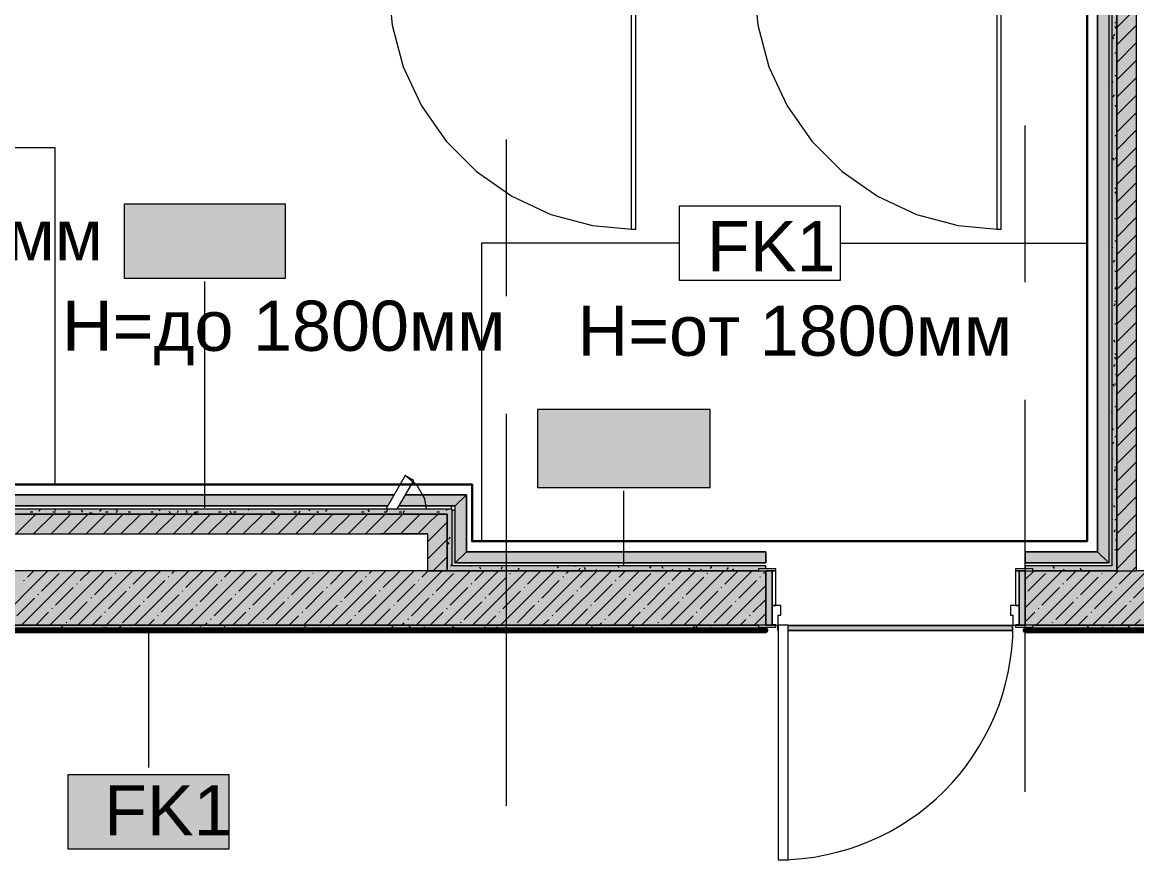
# Model space of a CAD drawing. Header units: millimetres. Extents: x -3817 to 677485, y -22715 to 103890.
# Drawn here: x 96894 to 101404, y 6141 to 9533 of the extents above; entities that cross this region are included whole.
import ezdxf

# ---------------------------------------------------------------- set-up
doc = ezdxf.new("R2010")
doc.units = ezdxf.units.MM
doc.layers.add('PDF _Геометрия', color=7, linetype='Continuous', true_color=0x1d1d1d)
doc.layers.add('PDF _Сплошная заливка', color=7, linetype='Continuous', true_color=0xffffff)
doc.layers.add('PDF _Текст', color=7, linetype='Continuous')
doc.styles.add('PDF GOST-Common', font='arial.ttf')

msp = doc.modelspace()

# ---------------------------------------------------------------- hatches: boundary and pattern name
at = {"layer": 'PDF _Сплошная заливка', "transparency": 33554559}
for points in [[(101323.6, 7311.4), (101403.6, 7311.4), (101403.6, 12291.4), (101323.6, 12291.4), (101323.6, 9439.1)], [(101303.6, 7331.4), (101323.6, 7331.4), (101323.6, 11891.3), (101303.6, 11891.3), (101303.6, 9439.1)], [(98533.6, 7461.4), (98533.6, 7541.3), (95583.6, 7541.3), (95583.6, 7461.4), (98080, 7461.4)]]:
    msp.add_hatch(color=256, dxfattribs=at).paths.add_polyline_path(points)
at = {"layer": 'PDF _Сплошная заливка', "true_color": 0xd7cdc4, "transparency": 33554559}
h = msp.add_hatch(color=254, dxfattribs=at)
h.paths.add_polyline_path([(98646.1, 7573.9), (98691.1, 7618.9), (98444.5, 7618.9), (98418.5, 7573.9), (98478.2, 7573.9)], flags=0)
h.paths.add_polyline_path([(98353.6, 7573.9), (98372.3, 7573.9), (98398.3, 7618.9), (95661.1, 7618.9), (95616.1, 7573.9), (98080, 7573.9)], flags=0)
msp.add_hatch(color=254, dxfattribs=at).paths.add_polyline_path([(99903.6, 7343.9), (99903.6, 7388.8), (98691.1, 7388.8), (98646.1, 7343.9), (99410.6, 7343.9)])
at = {"layer": 'PDF _Сплошная заливка', "transparency": 33554559}
h = msp.add_hatch(color=256, dxfattribs=at)
h.paths.add_polyline_path([(99903.6, 7091.3), (99903.6, 7311.4), (94453.6, 7311.4), (94453.6, 7091.3), (99873.6, 7091.3)], flags=0)
h.paths.add_polyline_path([(101853.6, 7091.3), (101853.6, 7311.4), (100953.6, 7311.4), (100953.6, 7091.3), (100983.6, 7091.3)], flags=0)
h = msp.add_hatch(color=256, dxfattribs=at)
h.paths.add_polyline_path([(98613.6, 7311.4), (99873.6, 7311.8), (99873.6, 7319.4), (99903.6, 7319.4), (99903.6, 7331.4), (98613.6, 7331.4)], flags=0)
h.paths.add_polyline_path([(101323.6, 7311.4), (101323.6, 7331.4), (100953.6, 7331.4), (100953.6, 7319.4), (100983.6, 7319.4), (100983.6, 7311.4)], flags=0)
h = msp.add_hatch(color=256, dxfattribs=at)
h.paths.add_polyline_path([(101874.1, 7070.8), (101874.1, 7090.9), (100983.6, 7090.3), (100983.6, 7083.4), (100953.6, 7083.4), (100953.6, 7070.9), (100983.6, 7070.9)], flags=0)
h.paths.add_polyline_path([(99903.6, 7071), (99903.6, 7083.4), (99873.6, 7083.4), (99873.6, 7091), (94453.6, 7091.3), (94453.6, 7071.3), (99873.6, 7071)], flags=0)
at = {"layer": 'PDF _Сплошная заливка', "true_color": 0x494949, "transparency": 33554559}
h = msp.add_hatch(color=251, dxfattribs=at)
h.paths.add_polyline_path([(100902.1, 7069.9), (100902.1, 7089.9), (99993.6, 7089.9), (99993.6, 7069.9), (100741.3, 7069.9)], flags=0)
h.paths.add_polyline_path([(99952.1, 7069.9), (99953.6, 7069.9), (99952.1, 7089.9)], flags=0)

# ---------------------------------------------------------------- linework, layer by layer
at = {"layer": 'PDF _Геометрия', "color": 9, "lineweight": 9, "true_color": 0xc0c0c0}
for points in [[(101773.6, 7311.4), (101403.6, 7311.4), (101403.6, 12291.4), (101323.6, 12291.4), (101323.6, 11991.3), (94533.6, 11991.3), (94533.6, 12291.4), (94453.6, 12291.4), (94453.6, 8611.3), (94453.6, 8631.3), (94453.6, 12311.3), (94433.6, 12311.3), (93758.6, 12311.3), (94453.6, 12311.3), (94453.6, 12291.4), (101853.6, 12291.4)], [(98748.6, 11891.3), (98727, 11891.3), (101303.6, 11891.3), (101303.6, 7331.4), (100953.6, 7331.4), (100953.6, 7319.4)], [(99873.6, 7091), (94453.6, 7091.3), (94453.6, 8511.4), (94453.6, 8531.4), (93683.6, 8531.4), (94453.6, 8531.4), (94453.6, 7311.4), (94453.6, 7091.3), (99873.6, 7091.3)], [(94433.6, 8511.4), (94433.6, 7071.3), (94453.6, 7071.3), (99903.6, 7071), (99903.6, 7083.4)], [(99903.6, 7319.4), (99903.6, 7331.4), (98633.6, 7331.4), (98633.6, 7561.3), (98613.6, 7561.3), (95603.6, 7561.3), (95603.6, 7761.4), (95583.6, 7761.4), (94861.3, 7761.4), (95393.6, 7761.4)], [(95583.6, 7461.4), (98533.6, 7461.4), (98533.6, 7311.4), (98613.6, 7311.4), (98613.6, 7541.3), (98533.6, 7541.3), (98613.6, 7541.3), (98613.6, 7331.4), (98613.6, 7311.4), (99873.6, 7311.4), (94533.6, 7311.4)], [(98533.6, 7461.4), (98343.6, 7461.4)], [(99903.6, 7091.3), (99903.6, 7311.4)], [(100953.6, 7311.4), (100953.6, 7091.3)], [(100953.6, 7083.4), (100953.6, 7070.9), (101874.1, 7070.8), (101874.1, 7090.9), (100983.6, 7090.9)], [(100983.6, 7091.3), (101853.6, 7091.3)]]:
    msp.add_lwpolyline(points, dxfattribs=at)
msp.add_lwpolyline([(101323.6, 11891.3), (101323.6, 11911.4), (101323.6, 7311.4), (100983.6, 7311.4), (101323.6, 7311.4), (101323.6, 7331.4)], close=True, dxfattribs=at)
at = {"layer": 'PDF _Геометрия', "color": 7, "lineweight": 9}
for points in [[(101291.1, 11878.9), (98719.8, 11878.9), (101291.1, 11878.9), (101291.1, 7343.9)], [(101246.1, 11833.9), (98693.8, 11833.9), (101246.1, 11833.9), (101246.1, 7388.8)], [(98375.1, 9694.4), (98375.1, 9710.3), (98375.1, 9694.4), (98390.3, 9520.7), (98435.4, 9352.3), (98509.1, 9194.3), (98609, 9051.6), (98732.3, 8928.3), (98875.1, 8828.3), (99033.1, 8754.7), (99201.4, 8709.5), (99375.1, 8694.3), (99359.1, 8694.3), (99359.1, 9694.4), (99375.1, 9694.4), (99375.1, 8694.3)], [(99855.1, 9694.4), (99855.1, 9710.3), (99755.1, 9710.3), (99855.1, 9710.3), (99855.1, 9694.4), (99870.3, 9520.7), (99915.4, 9352.3), (99989.1, 9194.3), (100089, 9051.6), (100212.3, 8928.3), (100355.1, 8828.3), (100513.1, 8754.7), (100681.4, 8709.5), (100855.1, 8694.3), (100839.1, 8694.3), (100839.1, 9694.4), (100855.1, 9694.4), (100855.1, 8694.3)], [(96525.5, 9025.6), (97025.5, 9025.6), (97025.5, 7661.4)], [(99552.1, 8638.8), (98752.1, 8638.8), (98752.1, 7431.3)], [(100205.2, 8638.8), (101203.6, 8638.8)], [(97633.3, 7566.8), (97633.3, 8482.6)], [(95661.1, 7618.9), (98398.3, 7618.9), (95661.1, 7618.9), (95661.1, 7818.9)], [(95616.1, 7573.9), (98372.3, 7573.9), (95616.1, 7573.9), (95616.1, 7773.9)], [(99328.5, 7331.4), (99328.5, 7635.4)], [(98691.1, 7388.8), (99903.6, 7388.8), (98691.1, 7388.8), (98691.1, 7618.9)], [(98629.1, 7573.9), (98629.1, 7561.3)], [(98633.6, 7557.4), (98646.1, 7557.4)], [(98646.1, 7343.9), (99903.6, 7343.9), (98646.1, 7343.9), (98646.1, 7573.9)], [(99903.6, 7343.9), (99903.6, 7388.8), (99903.6, 7343.9)], [(101323.6, 7311.4), (101403.6, 7311.4)], [(99952.1, 7069.9), (99952.1, 7089.9), (99952.1, 7069.9)], [(100902.1, 7069.9), (100902.1, 7089.9), (100902.1, 7069.9)], [(97404.5, 7070.8), (97404.5, 6515)]]:
    msp.add_lwpolyline(points, dxfattribs=at)
for points in [[(101246.1, 7388.8), (101246.1, 11833.9), (101291.1, 11878.9), (101291.1, 7343.9), (100953.6, 7343.9), (100953.6, 7388.8), (100953.6, 7343.9), (101291.1, 7343.9), (101246.1, 7388.8), (100953.6, 7388.8)], [(97959.8, 8796.5), (97306.7, 8796.5), (97306.7, 8496.5), (97959.8, 8496.5)], [(100205.2, 8788.8), (99552.1, 8788.8), (99552.1, 8488.8), (100205.2, 8488.8)], [(99678.5, 7964.9), (98978.5, 7964.9), (98978.5, 7649.3), (99678.5, 7649.3)], [(98691.1, 7618.9), (98691.1, 7388.8), (98646.1, 7343.9), (98646.1, 7573.9), (98418.5, 7573.9), (98646.1, 7573.9), (98691.1, 7618.9), (98444.5, 7618.9)], [(98533.6, 7541.3), (95583.6, 7541.3)], [(99993.6, 7089.9), (100902.1, 7089.9)], [(99993.6, 7069.9), (100902.1, 7069.9)], [(97731.1, 6484.9), (97077.9, 6484.9), (97077.9, 6184.9), (97731.1, 6184.9)]]:
    msp.add_lwpolyline(points, close=True, dxfattribs=at)
at = {"layer": 'PDF _Геометрия', "color": 231, "lineweight": 30, "true_color": 0xff80c0}
msp.add_lwpolyline([(101203.6, 11791.4), (94633.6, 11791.4), (94633.6, 10091.3), (94863.6, 10091.3), (94863.6, 7861.4), (95694.6, 7861.4), (95694.6, 7661.4), (98714.6, 7661.4), (98714.6, 7431.3), (101203.6, 7431.3)], close=True, dxfattribs=at)
at = {"layer": 'PDF _Геометрия', "lineweight": 9}
for points in [[(101323.6, 9511.8), (101403.6, 9591.8)], [(101323.6, 9441.1), (101403.6, 9521.1)], [(101323.6, 9370.4), (101403.6, 9450.4)], [(101323.6, 9299.7), (101403.6, 9379.7)], [(101323.6, 9229), (101403.6, 9309)], [(101323.6, 9158.3), (101403.6, 9238.3)], [(101323.6, 9087.6), (101403.6, 9167.6)], [(101323.6, 9016.9), (101403.6, 9096.9)], [(101323.6, 8946.1), (101403.6, 9026.1)], [(101323.6, 8875.4), (101403.6, 8955.4)], [(101323.6, 8804.7), (101403.6, 8884.7)], [(101323.6, 8734), (101403.6, 8814)], [(101323.6, 8663.3), (101403.6, 8743.3)], [(101323.6, 8592.6), (101403.6, 8672.6)], [(101323.6, 8521.9), (101403.6, 8601.9)], [(101323.6, 8451.2), (101403.6, 8531.2)], [(101323.6, 8380.5), (101403.6, 8460.5)], [(101323.6, 8309.8), (101403.6, 8389.8)], [(101323.6, 8239), (101403.6, 8319)], [(101323.6, 8168.3), (101403.6, 8248.3)], [(101323.6, 8097.6), (101403.6, 8177.6)], [(101323.6, 8026.9), (101403.6, 8106.9)], [(101323.6, 7956.2), (101403.6, 8036.2)], [(101323.6, 7885.5), (101403.6, 7965.5)], [(101323.6, 7814.8), (101403.6, 7894.8)], [(101323.6, 7744.1), (101403.6, 7824.1)], [(101323.6, 7673.4), (101403.6, 7753.4)], [(101323.6, 7602.6), (101403.6, 7682.6)], [(101323.6, 7531.9), (101403.6, 7611.9)], [(96868.9, 7461.4), (96948.9, 7541.3)], [(96939.6, 7461.4), (97019.6, 7541.3)], [(97010.4, 7461.4), (97090.4, 7541.3)], [(97081.1, 7461.4), (97161.1, 7541.3)], [(97151.8, 7461.4), (97231.8, 7541.3)], [(97222.5, 7461.4), (97302.5, 7541.3)], [(97293.2, 7461.4), (97373.2, 7541.3)], [(97363.9, 7461.4), (97443.9, 7541.3)], [(97434.6, 7461.4), (97514.6, 7541.3)], [(97505.3, 7461.4), (97585.3, 7541.3)], [(97576, 7461.4), (97656, 7541.3)], [(97646.7, 7461.4), (97726.7, 7541.3)], [(97717.5, 7461.4), (97797.5, 7541.3)], [(97788.2, 7461.4), (97868.2, 7541.3)], [(97858.9, 7461.4), (97938.9, 7541.3)], [(97929.6, 7461.4), (98009.6, 7541.3)], [(98000.3, 7461.4), (98080.3, 7541.3)], [(98071, 7461.4), (98151, 7541.3)], [(98141.7, 7461.4), (98221.7, 7541.3)], [(98212.4, 7461.4), (98292.4, 7541.3)], [(98283.1, 7461.4), (98363.1, 7541.3)], [(98353.9, 7461.4), (98433.9, 7541.3)], [(98424.6, 7461.4), (98504.6, 7541.3)], [(98495.3, 7461.4), (98533.6, 7499.7), (98575.3, 7541.3)], [(101323.6, 7461.2), (101403.6, 7541.2)], [(98533.6, 7428.9), (98613.6, 7508.9)], [(101323.6, 7390.5), (101403.6, 7470.5)], [(98533.6, 7358.2), (98613.6, 7438.2)], [(101323.6, 7319.8), (101403.6, 7399.8)], [(98557.4, 7311.4), (98613.6, 7367.5)], [(96777, 7091.3), (96997, 7311.4)], [(96891.1, 7091.3), (97111.1, 7311.4)], [(96914.6, 7285.9), (96940, 7311.4)], [(97005.1, 7091.3), (97225.1, 7311.4)], [(97119.2, 7091.3), (97339.2, 7311.4)], [(97128.4, 7271.7), (97168.1, 7311.4)], [(97233.2, 7091.3), (97453.2, 7311.4)], [(97342.3, 7257.4), (97396.2, 7311.4)], [(97347.3, 7091.3), (97567.3, 7311.4)], [(97461.3, 7091.3), (97681.3, 7311.4)], [(97499.1, 7300.2), (97510.3, 7311.4)], [(97556.1, 7243.2), (97624.3, 7311.4)], [(97575.4, 7091.3), (97795.4, 7311.4)], [(97689.4, 7091.3), (97909.4, 7311.4)], [(97712.9, 7285.9), (97738.3, 7311.4)], [(97803.5, 7091.3), (98023.5, 7311.4)], [(97917.5, 7091.3), (98137.5, 7311.4)], [(97926.8, 7271.7), (97966.4, 7311.4)], [(98031.6, 7091.3), (98251.6, 7311.4)], [(98140.6, 7257.4), (98194.5, 7311.4)], [(98145.6, 7091.3), (98365.6, 7311.4)], [(98259.7, 7091.3), (98479.7, 7311.4)], [(98297.4, 7300.2), (98308.6, 7311.4)], [(98354.4, 7243.2), (98422.6, 7311.4)], [(98373.7, 7091.3), (98593.7, 7311.4)], [(98487.8, 7091.3), (98707.8, 7311.4)], [(98511.3, 7285.9), (98536.7, 7311.4)], [(98601.8, 7091.3), (98821.8, 7311.4)], [(98715.9, 7091.3), (98935.9, 7311.4)], [(98725.1, 7271.7), (98764.8, 7311.4)], [(98829.9, 7091.3), (99049.9, 7311.4)], [(98938.9, 7257.4), (98992.9, 7311.4)], [(98944, 7091.3), (99164, 7311.4)], [(99058, 7091.3), (99278, 7311.4)], [(99095.8, 7300.2), (99106.9, 7311.4)], [(99152.8, 7243.2), (99221, 7311.4)], [(99172.1, 7091.3), (99392.1, 7311.4)], [(99286.1, 7091.3), (99506.1, 7311.4)], [(99309.6, 7285.9), (99335, 7311.4)], [(99400.2, 7091.3), (99620.2, 7311.4)], [(99514.2, 7091.3), (99734.2, 7311.4)], [(99523.5, 7271.7), (99563.1, 7311.4)], [(99628.3, 7091.3), (99848.3, 7311.4)], [(99737.3, 7257.4), (99791.2, 7311.4)], [(99894.1, 7300.2), (99903.6, 7309.6)], [(100953.6, 7276.2), (100988.8, 7311.4)], [(100953.6, 7162.1), (101102.8, 7311.4)], [(100996.9, 7091.3), (101216.9, 7311.4)], [(101110.9, 7091.3), (101330.9, 7311.4)], [(101120.1, 7271.7), (101159.8, 7311.4)], [(101224.9, 7091.3), (101444.9, 7311.4)], [(101334, 7257.4), (101387.9, 7311.4)], [(101339, 7091.3), (101559, 7311.4)], [(101385.8, 7311.4), (101403.6, 7329.1)], [(96900.3, 7271.7), (96902.7, 7274)], [(96971.6, 7228.9), (97042.9, 7300.2)], [(97185.4, 7214.6), (97256.7, 7285.9)], [(97271, 7300.2), (97273.3, 7302.5)], [(97399.3, 7200.4), (97470.6, 7271.7)], [(97484.8, 7285.9), (97487.2, 7288.3)], [(97698.7, 7271.7), (97701, 7274)], [(97769.9, 7228.9), (97841.2, 7300.2)], [(97983.8, 7214.6), (98055.1, 7285.9)], [(98069.3, 7300.2), (98071.7, 7302.5)], [(98197.6, 7200.4), (98268.9, 7271.7)], [(98283.2, 7285.9), (98285.5, 7288.3)], [(98497, 7271.7), (98499.4, 7274)], [(98568.3, 7228.9), (98639.6, 7300.2)], [(98782.1, 7214.6), (98853.4, 7285.9)], [(98867.7, 7300.2), (98870, 7302.5)], [(98996, 7200.4), (99067.3, 7271.7)], [(99081.5, 7285.9), (99083.9, 7288.3)], [(99295.4, 7271.7), (99297.7, 7274)], [(99366.6, 7228.9), (99437.9, 7300.2)], [(99580.5, 7214.6), (99651.8, 7285.9)], [(99666, 7300.2), (99668.4, 7302.5)], [(99794.3, 7200.4), (99865.6, 7271.7)], [(99879.9, 7285.9), (99882.2, 7288.3)], [(100963.3, 7228.9), (101034.6, 7300.2)], [(101177.2, 7214.6), (101248.4, 7285.9)], [(101262.7, 7300.2), (101265.1, 7302.5)], [(101391, 7200.4), (101462.3, 7271.7)], [(97028.6, 7171.9), (97099.9, 7243.2)], [(97114.2, 7257.4), (97116.5, 7259.8)], [(97242.5, 7157.6), (97313.7, 7228.9)], [(97328, 7243.2), (97330.4, 7245.5)], [(97541.8, 7228.9), (97544.2, 7231.3)], [(97613.1, 7186.1), (97684.4, 7257.4)], [(97827, 7171.9), (97898.2, 7243.2)], [(97912.5, 7257.4), (97914.9, 7259.8)], [(98040.8, 7157.6), (98112.1, 7228.9)], [(98126.3, 7243.2), (98128.7, 7245.5)], [(98340.2, 7228.9), (98342.6, 7231.3)], [(98411.5, 7186.1), (98482.8, 7257.4)], [(98625.3, 7171.9), (98696.6, 7243.2)], [(98710.9, 7257.4), (98713.2, 7259.8)], [(98839.2, 7157.6), (98910.4, 7228.9)], [(98924.7, 7243.2), (98927.1, 7245.5)], [(99138.5, 7228.9), (99140.9, 7231.3)], [(99209.8, 7186.1), (99281.1, 7257.4)], [(99423.7, 7171.9), (99494.9, 7243.2)], [(99509.2, 7257.4), (99511.6, 7259.8)], [(99637.5, 7157.6), (99708.8, 7228.9)], [(99723, 7243.2), (99725.4, 7245.5)], [(99742.3, 7091.3), (99903.6, 7252.6)], [(101020.3, 7171.9), (101091.6, 7243.2)], [(101105.9, 7257.4), (101108.3, 7259.8)], [(101234.2, 7157.6), (101305.5, 7228.9)], [(101319.7, 7243.2), (101322.1, 7245.5)], [(96871.8, 7129.1), (96943.1, 7200.4)], [(96957.3, 7214.6), (96959.7, 7217)], [(97085.6, 7114.8), (97156.9, 7186.1)], [(97171.2, 7200.4), (97173.6, 7202.8)], [(97385, 7186.1), (97387.4, 7188.5)], [(97456.3, 7143.4), (97527.6, 7214.6)], [(97598.9, 7171.9), (97601.2, 7174.2)], [(97670.2, 7129.1), (97741.4, 7200.4)], [(97755.7, 7214.6), (97758.1, 7217)], [(97884, 7114.8), (97955.3, 7186.1)], [(97969.5, 7200.4), (97971.9, 7202.8)], [(98183.4, 7186.1), (98185.7, 7188.5)], [(98254.7, 7143.4), (98325.9, 7214.6)], [(98397.2, 7171.9), (98399.6, 7174.2)], [(98468.5, 7129.1), (98539.8, 7200.4)], [(98554, 7214.6), (98556.4, 7217)], [(98682.3, 7114.8), (98753.6, 7186.1)], [(98767.9, 7200.4), (98770.2, 7202.8)], [(98981.7, 7186.1), (98984.1, 7188.5)], [(99053, 7143.4), (99124.3, 7214.6)], [(99195.6, 7171.9), (99197.9, 7174.2)], [(99266.8, 7129.1), (99338.1, 7200.4)], [(99352.4, 7214.6), (99354.7, 7217)], [(99480.7, 7114.8), (99552, 7186.1)], [(99566.2, 7200.4), (99568.6, 7202.8)], [(99780.1, 7186.1), (99782.4, 7188.5)], [(99851.3, 7143.4), (99903.6, 7195.6)], [(101077.4, 7114.8), (101148.7, 7186.1)], [(101162.9, 7200.4), (101165.3, 7202.8)], [(101376.8, 7186.1), (101379.1, 7188.5)], [(96948.1, 7091.3), (97000.1, 7143.4)], [(97014.4, 7157.6), (97016.7, 7160)], [(97176.2, 7091.3), (97214, 7129.1)], [(97228.2, 7143.4), (97230.6, 7145.7)], [(97299.5, 7100.6), (97370.8, 7171.9)], [(97442.1, 7129.1), (97444.4, 7131.5)], [(97518.3, 7091.3), (97584.6, 7157.6)], [(97746.4, 7091.3), (97798.5, 7143.4)], [(97812.7, 7157.6), (97815.1, 7160)], [(97974.5, 7091.3), (98012.3, 7129.1)], [(98026.6, 7143.4), (98028.9, 7145.7)], [(98097.8, 7100.6), (98169.1, 7171.9)], [(98240.4, 7129.1), (98242.8, 7131.5)], [(98316.7, 7091.3), (98383, 7157.6)], [(98544.8, 7091.3), (98596.8, 7143.4)], [(98611.1, 7157.6), (98613.4, 7160)], [(98772.9, 7091.3), (98810.6, 7129.1)], [(98824.9, 7143.4), (98827.3, 7145.7)], [(98896.2, 7100.6), (98967.5, 7171.9)], [(99038.7, 7129.1), (99041.1, 7131.5)], [(99115, 7091.3), (99181.3, 7157.6)], [(99343.1, 7091.3), (99395.1, 7143.4)], [(99409.4, 7157.6), (99411.8, 7160)], [(99571.2, 7091.3), (99609, 7129.1)], [(99623.2, 7143.4), (99625.6, 7145.7)], [(99694.5, 7100.6), (99765.8, 7171.9)], [(99837.1, 7129.1), (99839.5, 7131.5)], [(99856.4, 7091.3), (99903.6, 7138.6)], [(100953.6, 7105.1), (100991.8, 7143.4)], [(101006.1, 7157.6), (101008.5, 7160)], [(101167.9, 7091.3), (101205.7, 7129.1)], [(101219.9, 7143.4), (101222.3, 7145.7)], [(101291.2, 7100.6), (101362.5, 7171.9)], [(97071.4, 7100.6), (97073.8, 7103)], [(97404.3, 7091.3), (97427.8, 7114.8)], [(97632.4, 7091.3), (97641.6, 7100.6)], [(97655.9, 7114.8), (97658.3, 7117.2)], [(97869.7, 7100.6), (97872.1, 7103)], [(98202.6, 7091.3), (98226.1, 7114.8)], [(98430.7, 7091.3), (98440, 7100.6)], [(98454.2, 7114.8), (98456.6, 7117.2)], [(98668.1, 7100.6), (98670.5, 7103)], [(99001, 7091.3), (99024.5, 7114.8)], [(99229.1, 7091.3), (99238.3, 7100.6)], [(99252.6, 7114.8), (99255, 7117.2)], [(99466.4, 7100.6), (99468.8, 7103)], [(99799.3, 7091.3), (99822.8, 7114.8)], [(101063.1, 7100.6), (101065.5, 7103)], [(101396, 7091.3), (101419.5, 7114.8)]]:
    msp.add_lwpolyline(points, dxfattribs=at)
at = {"layer": 'PDF _Геометрия', "color": 253, "lineweight": 9, "true_color": 0x9b9b9b}
for points in [[(101315.3, 9531.4), (101323.6, 9531.4)], [(101311.6, 9465.1), (101306.6, 9473.8)], [(101314.4, 9484.6), (101309.4, 9475.9)], [(101322.8, 9506.7), (101317.7, 9515.4)], [(101315.3, 9409.4), (101323.6, 9409.4)], [(101304.5, 9355.4), (101303.6, 9357)], [(101308.6, 9287.4), (101303.6, 9296.1)], [(101315.3, 9318), (101323.6, 9318)], [(101313.3, 9238.9), (101308.3, 9230.2)], [(101315.3, 9196.1), (101323.6, 9196.1)], [(101323.6, 9195.7), (101319.4, 9188.6)], [(101323.6, 9200.5), (101322.9, 9201.6)], [(101315.3, 9074.2), (101323.6, 9074.2)], [(101313.8, 8973.6), (101308.8, 8982.3)], [(101315.3, 8982.7), (101323.6, 8982.7)], [(101323.6, 9012.9), (101322.4, 9010.9)], [(101304, 8857.1), (101303.6, 8856.3)], [(101315.3, 8860.8), (101323.6, 8860.8)], [(101322, 8837.5), (101316.9, 8846.2)], [(101323.6, 8769), (101321.3, 8765.1)], [(101315.3, 8738.9), (101323.6, 8738.9)], [(101307.8, 8618.2), (101303.6, 8625.5)], [(101315.3, 8647.4), (101323.6, 8647.4)], [(101314.1, 8569.7), (101309.1, 8561)], [(101315.3, 8525.5), (101323.6, 8525.5)], [(101321.2, 8460.1), (101316.1, 8451.4)], [(101317.1, 8392), (101312.1, 8383.3)], [(101315.3, 8403.6), (101323.6, 8403.6)], [(101315.3, 8312.1), (101323.6, 8312.1)], [(101323.6, 8342.3), (101323.2, 8341.7)], [(101323.6, 8286.1), (101323.2, 8286.7)], [(101317.1, 8236.4), (101312, 8245.1)], [(101315.3, 8190.2), (101323.6, 8190.2)], [(101321.2, 8168.4), (101316.1, 8177.1)], [(101316, 8146.3), (101311, 8137.6)], [(101323.6, 8103.2), (101320.2, 8109)], [(101323.6, 8098.5), (101322.1, 8095.9)], [(101314.1, 8058.7), (101309.1, 8067.4)], [(101315.3, 8068.3), (101323.6, 8068.3)], [(101307, 7949), (101303.6, 7955)], [(101303.7, 7942.2), (101303.6, 7941.9)], [(101315.3, 7976.9), (101323.6, 7976.9)], [(101311.1, 7881), (101306.1, 7889.7)], [(101315.3, 7855), (101323.6, 7855)], [(101310.8, 7832.5), (101305.8, 7823.8)], [(101306.7, 7764.5), (101303.6, 7759)], [(101317.9, 7722.9), (101312.9, 7714.1)], [(101315.3, 7733), (101323.6, 7733)], [(101315.3, 7641.6), (101323.6, 7641.6)], [(96926.1, 7550.2), (96936.2, 7550.2)], [(96965.7, 7560.8), (96960.7, 7552.1)], [(97017.6, 7550.2), (97027.6, 7550.2)], [(97029.1, 7555.7), (97025.8, 7561.3)], [(97078.5, 7550.2), (97088.6, 7550.2)], [(97097.1, 7559.8), (97096.2, 7561.3)], [(97138.8, 7548.6), (97133.7, 7557.3)], [(97169.8, 7548.5), (97165.6, 7541.3)], [(97178.2, 7541.3), (97175.4, 7546.2)], [(97211.4, 7559.7), (97206.4, 7551)], [(97230.9, 7550.2), (97241, 7550.2)], [(97274.8, 7556.8), (97272.2, 7561.3)], [(97279.5, 7555.6), (97274.4, 7546.9)], [(97322.4, 7550.2), (97332.4, 7550.2)], [(97413.8, 7550.2), (97423.9, 7550.2)], [(97452.5, 7553.8), (97448.2, 7561.3)], [(97494.2, 7542.6), (97489.1, 7551.3)], [(97525.2, 7554.5), (97520.2, 7545.8)], [(97562.2, 7546.7), (97557.2, 7555.4)], [(97593.2, 7550.4), (97588.2, 7541.7)], [(97596.7, 7550.2), (97606.8, 7550.2)], [(97600.5, 7541.3), (97598.8, 7544.3)], [(97688.1, 7550.2), (97698.2, 7550.2)], [(97739.9, 7543.7), (97734.9, 7552.4)], [(97749.1, 7550.2), (97759.2, 7550.2)], [(97810.7, 7561.3), (97807.5, 7555.8)], [(97901.5, 7550.2), (97911.6, 7550.2)], [(97917.3, 7541.3), (97912.6, 7549.5)], [(97992.9, 7550.2), (98003, 7550.2)], [(98016.7, 7552.3), (98011.6, 7543.6)], [(98022.9, 7541.3), (98022.3, 7542.4)], [(98057.1, 7561.3), (98053.3, 7554.8)], [(98084.4, 7550.2), (98094.4, 7550.2)], [(98126.3, 7559.4), (98121.3, 7550.7)], [(98257.8, 7561.2), (98257.7, 7561.3)], [(98267.3, 7550.2), (98277.3, 7550.2)], [(98299.4, 7550), (98294.4, 7558.7)], [(98358.7, 7550.2), (98368.8, 7550.2)], [(98372.1, 7558.3), (98367, 7549.6)], [(98419.7, 7550.2), (98429.7, 7550.2)], [(98440.1, 7554.2), (98435.1, 7545.5)], [(98572.1, 7550.2), (98582.1, 7550.2)], [(98613.2, 7555.2), (98609.6, 7561.3)], [(101316.3, 7567.2), (101311.2, 7575.9)], [(98613.7, 7489.2), (98613.6, 7488.9)], [(98633, 7519.7), (98633.6, 7519.7)], [(101305.6, 7518.8), (101303.6, 7515.2)], [(101315.3, 7519.7), (101323.6, 7519.7)], [(98624.9, 7447.5), (98619.8, 7438.8)], [(101316.8, 7477.1), (101311.8, 7468.4)], [(98621.4, 7419.1), (98616.3, 7427.8)], [(98633, 7397.7), (98633.6, 7397.7)], [(101315.3, 7397.7), (101323.6, 7397.7)], [(101323.6, 7432.6), (101319.4, 7439.9)], [(101323.6, 7427.9), (101322.9, 7426.8)], [(98631.9, 7337.9), (98628.2, 7331.4), (98626.9, 7329.1)], [(98708.7, 7328.8), (98707.2, 7331.4)], [(98750.3, 7317.6), (98745.3, 7326.3)], [(98794.4, 7314.4), (98792.6, 7311.4)], [(98836, 7325.6), (98831, 7316.9)], [(98904.1, 7321.5), (98899, 7312.8)], [(99050.5, 7331.4), (99050.4, 7331)], [(99064.1, 7322.8), (99059.2, 7331.4)], [(99132.1, 7326.9), (99129.6, 7331.4)], [(99149.8, 7320.4), (99144.8, 7311.7)], [(99173.8, 7315.7), (99168.8, 7324.4)], [(99211.5, 7311.4), (99210.4, 7313.3)], [(99217.8, 7316.3), (99215, 7311.4)], [(99309.8, 7323.9), (99305.5, 7331.4)], [(99437.2, 7330.5), (99432.2, 7321.8)], [(99487.5, 7320.9), (99482.5, 7329.6)], [(99528.3, 7311.4), (99524.2, 7318.5)], [(99597.2, 7313.8), (99592.2, 7322.5)], [(99633.8, 7311.4), (99633.8, 7311.4)], [(99641.3, 7318.2), (99637.3, 7311.4)], [(99682.9, 7329.4), (99677.9, 7320.7)], [(99750.9, 7325.3), (99745.9, 7316.6)], [(99774.6, 7311.4), (99769.9, 7319.5)], [(99869.3, 7330.2), (99868.7, 7331.4)], [(101071.6, 7320.4), (101066.6, 7329.1)], [(101112, 7311.4), (101108.2, 7317.9)], [(101127.1, 7331.4), (101125.9, 7329.4)], [(101181.3, 7313.3), (101176.3, 7322)], [(101293.4, 7314.7), (101291.5, 7311.4)], [(96905.7, 7091.2), (96905.7, 7091.1)], [(96926.1, 7092.9), (96936.2, 7092.9)], [(96976.1, 7091.2), (96973.7, 7087)], [(97057.7, 7079.5), (97052.7, 7088.2)], [(97109, 7092.9), (97119.1, 7092.9)], [(97200.5, 7092.9), (97210.5, 7092.9)], [(97222.5, 7091.2), (97219.4, 7085.9)], [(97235.4, 7076.5), (97230.4, 7085.2)], [(97261.4, 7092.9), (97271.5, 7092.9)], [(97292.5, 7090.5), (97287.5, 7081.8)], [(97413.8, 7092.9), (97423.9, 7092.9)], [(97505.3, 7092.9), (97515.3, 7092.9)], [(97596.7, 7092.9), (97606.8, 7092.9)], [(97617.2, 7085.7), (97614.1, 7091.1)], [(97715.2, 7091.1), (97710.9, 7083.7)], [(97779.6, 7092.9), (97789.6, 7092.9)], [(97820.8, 7091.1), (97820.6, 7090.8)], [(97871, 7092.9), (97881.1, 7092.9)], [(97931, 7090.9), (97930.8, 7091.1)], [(97932, 7092.9), (97942, 7092.9)], [(98040.6, 7083.8), (98036.4, 7091.1)], [(98067.1, 7091.1), (98066.3, 7089.7)], [(98084.4, 7092.9), (98094.4, 7092.9)], [(98137.5, 7091.1), (98134.3, 7085.6)], [(98175.8, 7092.9), (98185.9, 7092.9)], [(98267.3, 7092.9), (98277.3, 7092.9)], [(98354.4, 7089), (98353.2, 7091.1)], [(98396, 7077.9), (98391, 7086.6)], [(98450.1, 7092.9), (98460.2, 7092.9)], [(98464.1, 7081.9), (98459, 7090.7)], [(98521.2, 7085), (98516.2, 7076.3)], [(98541.6, 7092.9), (98551.6, 7092.9)], [(98559.9, 7091.1), (98557.8, 7087.5)], [(98602.5, 7092.9), (98612.6, 7092.9)], [(98641.8, 7079), (98636.7, 7087.7)], [(98754.9, 7092.9), (98765, 7092.9)], [(98766.9, 7083.9), (98761.9, 7075.2)], [(98819.5, 7076), (98814.4, 7084.7)], [(98846.4, 7092.9), (98856.4, 7092.9)], [(98937.8, 7092.9), (98947.9, 7092.9)], [(98982.2, 7091), (98981.2, 7089.4)], [(99120.7, 7092.9), (99130.8, 7092.9)], [(99201.3, 7085.2), (99197.9, 7091)], [(99212.1, 7092.9), (99222.2, 7092.9)], [(99273.1, 7092.9), (99283.2, 7092.9)], [(99368.1, 7088.8), (99363, 7080.1)], [(99425.5, 7092.9), (99435.6, 7092.9)], [(99515, 7090.4), (99514.7, 7091)], [(99516.9, 7092.9), (99527, 7092.9)], [(99608.4, 7092.9), (99618.4, 7092.9)], [(99613.8, 7087.7), (99608.8, 7079)], [(99624.7, 7083.3), (99620.3, 7091)], [(99681.8, 7083.7), (99676.8, 7074.9)], [(99791.3, 7092.9), (99801.3, 7092.9)], [(99882.7, 7092.9), (99892.8, 7092.9)], [(100953.6, 7092.9), (100959.6, 7092.9)], [(101058.6, 7090.9), (101056.8, 7087.7)], [(101099.1, 7089.9), (101098.5, 7090.9)], [(101132.4, 7092.9), (101142.4, 7092.9)], [(101208.8, 7082.8), (101204.1, 7090.9)], [(101223.8, 7092.9), (101233.9, 7092.9)], [(101265.9, 7084.2), (101260.9, 7075.5)], [(101284.8, 7092.9), (101294.8, 7092.9)], [(101305, 7090.9), (101302.5, 7086.6)], [(101375.4, 7090.9), (101370.5, 7082.5)], [(96921.6, 7071.3), (96916.6, 7080)], [(97073.2, 7076.4), (97070.2, 7071.2)], [(97141.2, 7072.3), (97140.6, 7071.2)], [(97273.7, 7071.2), (97272, 7074)], [(97344, 7071.2), (97340, 7078.1)], [(97386.9, 7071.2), (97386.9, 7071.2)], [(97520, 7071.1), (97517.7, 7075.1)], [(97674.3, 7081.3), (97669.3, 7072.5)], [(97696, 7071.1), (97695.4, 7072.1)], [(97920, 7080.2), (97915, 7071.4)], [(97988.1, 7076.1), (97985.2, 7071.1)], [(98082.3, 7072.7), (98077.2, 7081.4)], [(98233.8, 7075), (98231.6, 7071.1)], [(98505.5, 7071.1), (98500.7, 7079.5)], [(98725.3, 7072.8), (98724.3, 7071.1)], [(98834.9, 7079.9), (98829.9, 7071.2)], [(98857.5, 7071.1), (98856.1, 7073.5)], [(98927.9, 7071), (98924.1, 7077.6)], [(99080.7, 7078.8), (99076.2, 7071)], [(99103.9, 7071), (99101.8, 7074.6)], [(99148.7, 7074.7), (99146.6, 7071)], [(99279.9, 7071), (99279.5, 7071.6)], [(99572.2, 7076.6), (99568.9, 7071)], [(99666.3, 7072.2), (99661.3, 7080.9)], [(101224.3, 7073), (101223, 7070.9)], [(101250.4, 7071.7), (101245.4, 7080.4)]]:
    msp.add_lwpolyline(points, dxfattribs=at)
at = {"layer": 'PDF _Геометрия', "color": 253, "lineweight": 9, "true_color": 0xaaaaaa}
for points in [[(100953.6, 8479.9), (100953.6, 9114.9)], [(98853.6, 8423.3), (98853.6, 9058.3)], [(100953.6, 6416.1), (100953.6, 8003.6)], [(98853.6, 6359.5), (98853.6, 7947)], [(98530, 7561.3), (98522.7, 7602.9), (98491.5, 7657.1), (98443.6, 7697.2)]]:
    msp.add_lwpolyline(points, dxfattribs=at)
at = {"layer": 'PDF _Геометрия', "color": 231, "lineweight": 70, "true_color": 0xff80c0}
msp.add_lwpolyline([(93653.6, 8511.4), (93653.6, 8510.4), (94432.6, 8510.4), (94432.6, 7071.3), (94432.6, 7070.3), (99903.6, 7070.3), (99903.6, 7071.3), (94433.6, 7071.3), (94433.6, 8511.4)], dxfattribs=at)
at = {"layer": 'PDF _Геометрия', "color": 253, "lineweight": 13, "true_color": 0xaaaaaa}
msp.add_lwpolyline([(98411.3, 7561.3), (98478.2, 7677.2), (98443.6, 7697.2), (98365.1, 7561.3)], dxfattribs=at)
for points in [[(99943.6, 7319.4), (99873.6, 7319.4), (99873.6, 7311.4), (99943.6, 7311.4)], [(99928.6, 7311.4), (99903.6, 7311.4), (99903.6, 7091.3), (99928.6, 7091.3)], [(99943.6, 7311.4), (99928.6, 7311.4), (99928.6, 7171.4), (99943.6, 7171.4)], [(100913.6, 7319.4), (100913.6, 7311.4), (100983.6, 7311.4), (100983.6, 7319.4)], [(100913.6, 7311.4), (100913.6, 7171.4), (100928.6, 7171.4), (100928.6, 7311.4)], [(100928.6, 7311.4), (100928.6, 7091.3), (100953.6, 7091.3), (100953.6, 7311.4)], [(99953.6, 7091.3), (99953.6, 7131.4), (99963.6, 7131.4), (99963.6, 7171.4), (99928.6, 7171.4), (99928.6, 7091.3)], [(100903.6, 7091.3), (100928.6, 7091.3), (100928.6, 7171.4), (100893.6, 7171.4), (100893.6, 7131.4), (100903.6, 7131.4)], [(99943.6, 7091.3), (99873.6, 7091.3), (99873.6, 7083.4), (99943.6, 7083.4)], [(99943.6, 7092.3), (99928.6, 7092.3), (99928.6, 7091.3), (99943.6, 7091.3)], [(99953.6, 6141.4), (99993.6, 6141.4), (99993.6, 7091.3), (99953.6, 7091.3)], [(100913.6, 7092.3), (100913.6, 7091.3), (100928.6, 7091.3), (100928.6, 7092.3)], [(100913.6, 7091.3), (100913.6, 7083.4), (100983.6, 7083.4), (100983.6, 7091.3)]]:
    msp.add_lwpolyline(points, close=True, dxfattribs=at)
at = {"layer": 'PDF _Геометрия', "color": 231, "lineweight": 70, "true_color": 0xff80c0}
msp.add_lwpolyline([(101813.1, 7071.3), (100953.6, 7071.3), (100953.6, 7070.3), (101813.1, 7070.3)], close=True, dxfattribs=at)
at = {"layer": 'PDF _Геометрия', "color": 253, "lineweight": 9, "true_color": 0xaaaaaa}
msp.add_arc((99953.6, 7091.4), 950, 270.0001, 359.9999, dxfattribs=at)
at = {"layer": 'PDF _Сплошная заливка', "color": 254, "lineweight": 35, "true_color": 0xd7cdc4, "transparency": 33554559}
for points in [[(101291.1, 7343.9), (101291.1, 11878.9), (101246.1, 7388.8), (101246.1, 11833.9)], [(98646.1, 7343.9), (98691.1, 7388.8), (98646.1, 7573.9), (98691.1, 7618.9)], [(101291.1, 7343.9), (101246.1, 7388.8), (100953.6, 7343.9), (100953.6, 7388.8)]]:
    msp.add_solid(points, dxfattribs=at)
at = {"layer": 'PDF _Сплошная заливка', "color": 100, "lineweight": 35, "true_color": 0x00ff40, "transparency": 33554559}
for points in [[(101303.6, 7331.4), (101303.6, 11891.3), (101292.6, 7331.4), (101292.6, 11891.3)], [(98644.6, 7331.4), (98644.6, 7561.3), (98633.6, 7331.4), (98633.6, 7561.3)]]:
    msp.add_solid(points, dxfattribs=at)
at = {"layer": 'PDF _Сплошная заливка', "lineweight": 9, "transparency": 33554559}
for points in [[(97959.8, 8796.5), (97306.7, 8796.5), (97959.8, 8496.5), (97306.7, 8496.5)], [(99678.5, 7964.9), (98978.5, 7964.9), (99678.5, 7649.3), (98978.5, 7649.3)], [(97731.1, 6484.9), (97077.9, 6484.9), (97731.1, 6184.9), (97077.9, 6184.9)]]:
    msp.add_solid(points, dxfattribs=at)
at = {"layer": 'PDF _Сплошная заливка', "lineweight": 35, "transparency": 33554559}
for points in [[(95583.6, 7541.3), (98613.6, 7541.3), (95583.6, 7561.3), (98613.6, 7561.3)], [(98613.6, 7311.4), (98613.6, 7541.3), (98533.6, 7311.4), (98533.6, 7541.3)], [(98633.6, 7331.4), (98633.6, 7561.3), (98613.6, 7331.4), (98613.6, 7561.3)], [(99903.6, 7091.3), (99928.6, 7091.3), (99903.6, 7311.4), (99928.6, 7311.4)], [(100928.6, 7091.3), (100953.6, 7091.3), (100928.6, 7311.4), (100953.6, 7311.4)]]:
    msp.add_solid(points, dxfattribs=at)

# ---------------------------------------------------------------- texts
at = {"layer": 'PDF _Текст', "color": 250, "true_color": 0x3c3c3c, "char_height": 203.2, "attachment_point": 4, "style": 'PDF GOST-Common'}
for s, insert in [('Н=от 1800мм', (95461.2, 8669.1)), ('FK1', (99664.9, 8626.3)), ('Н=до 1800мм', (97054.3, 8274.5)), ('Н=от 1800мм', (99141, 8282.3))]:
    msp.add_mtext(s, dxfattribs=dict(at, insert=insert))
at = {"layer": 'PDF _Текст', "insert": (97225, 6341.5), "char_height": 203.2, "attachment_point": 4, "style": 'PDF GOST-Common'}
msp.add_mtext('FK1', dxfattribs=at)

doc.saveas('drawing.dxf')
